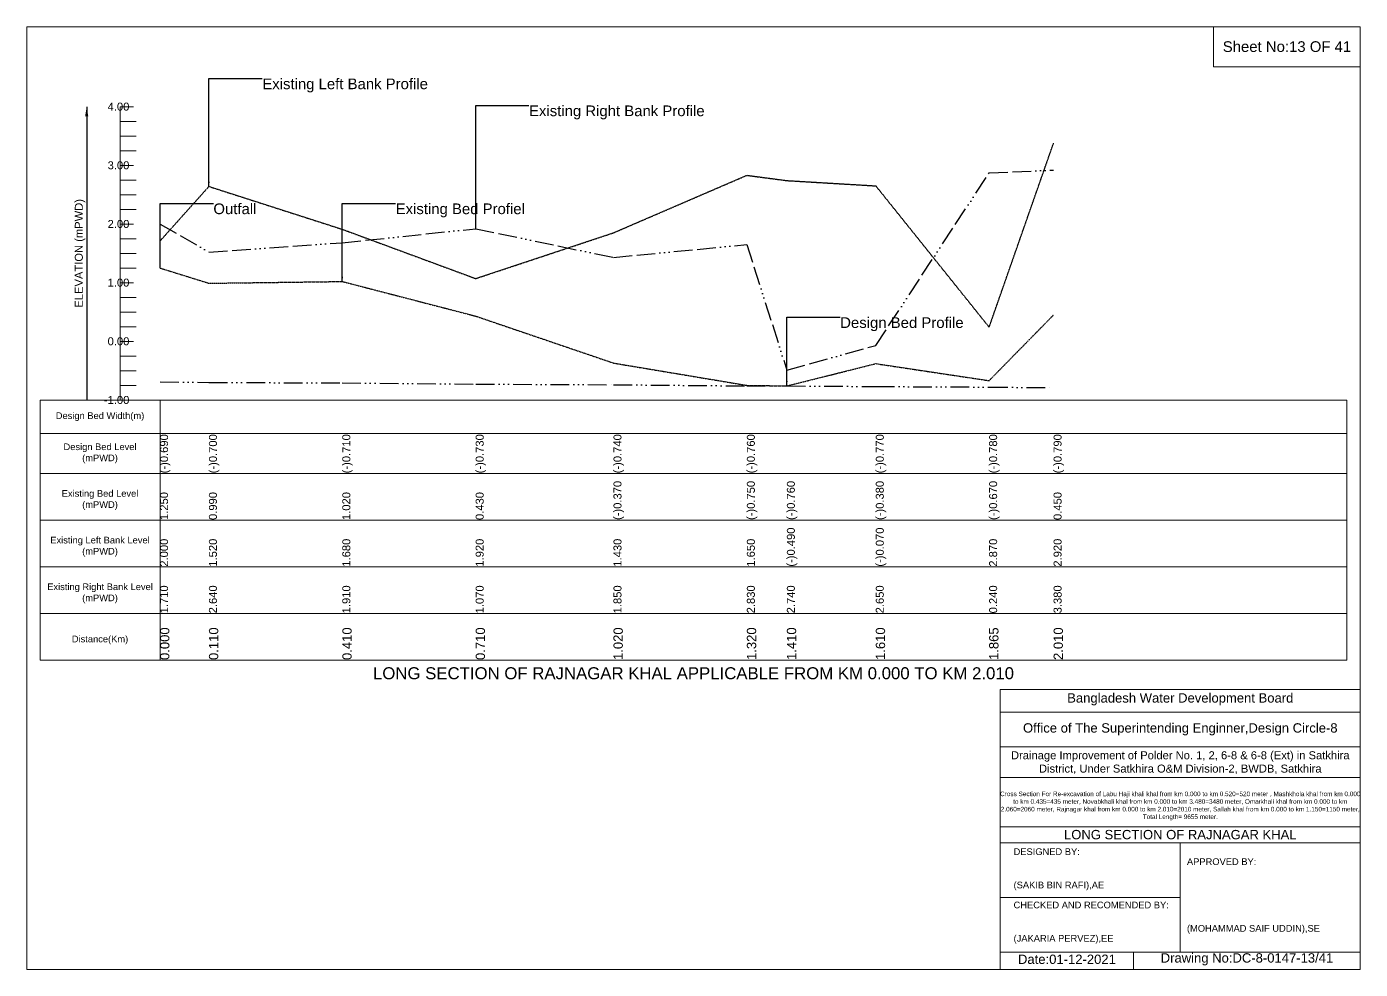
# Model space of a CAD drawing. Header units: inches. Extents: x 93000 to 506000, y -4242 to 0.
# Drawn here: x 220000 to 226000, y -4242 to 0 of the extents above; entities that cross this region are included whole.
import ezdxf

# ---------------------------------------------------------------- set-up
doc = ezdxf.new("R2010")
doc.units = ezdxf.units.IN
doc.header["$LTSCALE"] = 7
doc.header["$MEASUREMENT"] = 0
for name, pattern in [('ACAD_ISO14W100', [24, 12, -3, 0, -3, 0, -3, 0, -3]), ('ACAD_ISO15W100', [39, 12, -3, 12, -3, 0, -3, 0, -3, 0, -3]), ('DASHDOT2', [0.5, 0.25, -0.125, 0, -0.125]), ('DASHED2', [0.375, 0.25, -0.125])]:
    doc.linetypes.add(name, pattern=pattern)
for name, color, linetype, lineweight in [('Cross section Data Border', 7, 'Continuous', 9), ('Design Bed Level Long Section', 7, 'ACAD_ISO14W100', 25), ('Existing Bed Level for Long Section', 7, 'DASHDOT2', 25), ('Existing Left Bank of Long section', 7, 'DASHED2', 25), ('Existing Right Bank of Long Section', 7, 'ACAD_ISO15W100', 25), ('Long Section Border', 7, 'Continuous', 9), ('Long Section Labels', 7, 'Continuous', 9), ('Vscale for Long Section', 7, 'Continuous', 9)]:
    doc.layers.add(name, color=color, linetype=linetype, lineweight=lineweight)
doc.styles.get("Standard").update_dxf_attribs({"font": 'arial.ttf'})
doc.dimstyles.get("Standard").update_dxf_attribs({"dimtxt": 0.18, "dimasz": 0.18, "dimexe": 0.18, "dimexo": 0.0625, "dimgap": 0.09, "dimtad": 0, "dimtih": 1, "dimtoh": 1, "dimdec": 4, "dimzin": 0, "dimdsep": 46, "dimtxsty": 'Standard', "dimcen": 0.09, "dimadec": 0, "dimazin": 0, "dimtfac": 1, "dimtdec": 4, "dimtofl": 0, "dimtmove": 0, "dimatfit": 3, "dimfxl": 1, "dimtolj": 1, "dimtzin": 0, "dimarcsym": 0})

msp = doc.modelspace()

# ---------------------------------------------------------------- linework, layer by layer
at = {"layer": 'Cross section Data Border'}
for points in [[(220000, 0), (226000, 0), (226000, -4242), (220000, -4242)], [(225340, 0), (226000, 0), (226000, -180), (225340, -180)]]:
    msp.add_lwpolyline(points, close=True, dxfattribs=at)
for points in [[(224380, -4242), (224380, -2982), (226000, -2982)], [(224380, -3084), (226000, -3084)], [(224380, -3240), (226000, -3240)], [(224380, -3378), (226000, -3378)], [(224380, -3600), (226000, -3600)], [(224380, -3672), (226000, -3672)], [(225190, -3672), (225190, -4164)], [(224380, -3918), (225190, -3918)], [(224380, -4164), (226000, -4164)], [(224980, -4164), (224980, -4242)]]:
    msp.add_lwpolyline(points, dxfattribs=at)
at = {"layer": 'Design Bed Level Long Section'}
msp.add_lwpolyline([(220600, -1598.2), (220820, -1600.8), (221420, -1603.4), (222020, -1608.7), (222640, -1611.4), (223240, -1616.6), (223420, -1616.6), (223820, -1619.3), (224330, -1621.9), (224620, -1624.6)], dxfattribs=at)
at = {"layer": 'Existing Bed Level for Long Section'}
msp.add_lwpolyline([(220600, -1086), (220820, -1154.6), (221420, -1146.7), (222020, -1302.5), (222640, -1513.7), (223240, -1614), (223420, -1616.6), (223820, -1516.3), (224330, -1592.9), (224620, -1297.2)], dxfattribs=at)
at = {"layer": 'Existing Left Bank of Long section'}
msp.add_lwpolyline([(220600, -964.6), (220820, -719), (221420, -911.8), (222020, -1133.5), (222640, -927.6), (223240, -668.9), (223420, -692.6), (223820, -716.4), (224330, -1352.6), (224620, -523.7)], dxfattribs=at)
at = {"layer": 'Existing Right Bank of Long Section'}
msp.add_lwpolyline([(220600, -888), (220820, -1014.7), (221420, -972.5), (222020, -909.1), (222640, -1038.5), (223240, -980.4), (223420, -1545.4), (223820, -1434.5), (224330, -658.3), (224620, -645.1)], dxfattribs=at)
at = {"layer": 'Long Section Border'}
msp.add_lwpolyline([(220060, -1680), (225940, -1680), (225940, -2850), (220060, -2850)], close=True, dxfattribs=at)
for points in [[(220600, -1680), (220600, -2850)], [(220060, -1830), (225940, -1830)], [(220060, -2010), (225940, -2010)], [(220060, -2220), (225940, -2220)], [(220060, -2430), (225940, -2430)], [(220060, -2640), (225940, -2640)]]:
    msp.add_lwpolyline(points, dxfattribs=at)
at = {"layer": 'Vscale for Long Section'}
for points in [[(220420, -1680), (220420, -1416), (220420, -1152), (220420, -888), (220420, -624), (220420, -360)], [(220420, -360), (220480, -360)], [(220420, -426), (220492, -426)], [(220420, -492), (220492, -492)], [(220420, -558), (220492, -558)], [(220420, -624), (220480, -624)], [(220420, -690), (220492, -690)], [(220420, -756), (220492, -756)], [(220420, -822), (220492, -822)], [(220420, -888), (220480, -888)], [(220420, -954), (220492, -954)], [(220420, -1020), (220492, -1020)], [(220420, -1086), (220492, -1086)], [(220420, -1152), (220480, -1152)], [(220420, -1218), (220492, -1218)], [(220420, -1284), (220492, -1284)], [(220420, -1350), (220492, -1350)], [(220420, -1416), (220480, -1416)], [(220420, -1482), (220492, -1482)], [(220420, -1548), (220492, -1548)], [(220420, -1614), (220492, -1614)], [(220420, -1680), (220480, -1680)]]:
    msp.add_lwpolyline(points, dxfattribs=at)

# ---------------------------------------------------------------- texts
at = {"layer": 'Cross section Data Border', "attachment_point": 5}
for s, insert, char_height in [('Sheet No:13 OF 41', (225670, -90), 48), ('Bangladesh Water Development Board', (225190, -3027), 42), ('Office of The Superintending Enginner,Design Circle-8', (225190, -3162), 42)]:
    msp.add_mtext(s, dxfattribs=dict(at, insert=insert, char_height=char_height))
at = {"layer": 'Cross section Data Border'}
for s, insert, char_height, width, attachment_point in [('Drainage Improvement of Polder No. 1, 2, 6-8 & 6-8 (Ext) in Satkhira District, Under Satkhira O&M Division-2, BWDB, Satkhira', (225190, -3312), 36, 1680, 5), ('Cross Section For Re-excavation of Labu Haji khali khal from km 0.000 to km 0.520=520 meter , Mashkhola khal from km 0.000 to km 0.435=435 meter, Novabkhali khal from km 0.000 to km 3.480=3480 meter, Omarkhali khal from km 0.000 to km 2.060=2060 meter, Rajnagar khal from km 0.000 to km 2.010=2010 meter, Sallah khal from km 0.000 to km 1.150=1150 meter, Total Length= 9655 meter. ', (225190, -3507), 20.5611, 1620, 5), ('LONG SECTION OF RAJNAGAR KHAL', (225190, -3636), 42, 1680, 5), ('DESIGNED BY:^J^J^J(SAKIB BIN RAFI),AE', (224440, -3792), 30, 840, 4), ('APPROVED BY:^J^J^J^J^J^J(MOHAMMAD SAIF UDDIN),SE', (225220, -3912), 30, 840, 4), ('CHECKED AND RECOMENDED BY:^J^J^J(JAKARIA PERVEZ),EE', (224440, -4032), 30, 840, 4), ('Date:01-12-2021', (224680, -4197), 42, 840, 5), ('Drawing No:DC-8-0147-13/41', (225490, -4197), 42, 1320, 5)]:
    msp.add_mtext(s, dxfattribs=dict(at, insert=insert, char_height=char_height, width=width, attachment_point=attachment_point))
at = {"layer": 'Long Section Border', "attachment_point": 5}
for s, insert, char_height in [('Design Bed Width(m)', (220330, -1755), 30), ('Design Bed Level^J(mPWD)', (220330, -1920), 30), ('Existing Bed Level^J(mPWD)', (220330, -2130), 30), ('Existing Left Bank Level^J(mPWD)', (220330, -2340), 30), ('Existing Right Bank Level^J(mPWD)', (220330, -2550), 30), ('Distance(Km)', (220330, -2760), 30), ('LONG SECTION OF RAJNAGAR KHAL APPLICABLE FROM KM 0.000 TO KM 2.010', (223000, -2910), 54)]:
    msp.add_mtext(s, dxfattribs=dict(at, insert=insert, char_height=char_height))
at = {"layer": 'Long Section Labels', "char_height": 48, "attachment_point": 1}
for s, insert in [('Existing Left Bank Profile', (221060, -233.3)), ('Existing Right Bank Profile', (222260, -354.7)), ('Outfall', (220840, -795.6)), ('Existing Bed Profiel', (221660, -795.6)), ('Design Bed Profile', (223660, -1307.8))]:
    msp.add_mtext(s, dxfattribs=dict(at, insert=insert))
at = {"layer": 'Vscale for Long Section', "char_height": 36, "attachment_point": 6}
for s, insert in [('4.00', (220462, -360)), ('3.00', (220462, -624)), ('2.00', (220462, -888)), ('1.00', (220462, -1152)), ('0.00', (220462, -1416)), ('-1.00', (220462, -1680))]:
    msp.add_mtext(s, dxfattribs=dict(at, insert=insert))
at = {"layer": 'Vscale for Long Section', "rotation": 90}
for s, insert, char_height, attachment_point in [('ELEVATION (mPWD)', (220240, -1020), 36, 5), ('(-)0.690', (220600, -2010), 36, 1), ('(-)0.700', (220820, -2010), 36, 1), ('(-)0.710', (221420, -2010), 36, 1), ('(-)0.730', (222020, -2010), 36, 1), ('(-)0.740', (222640, -2010), 36, 1), ('(-)0.760', (223240, -2010), 36, 1), ('(-)0.760', (223240, -2010), 36, 1), ('(-)0.770', (223820, -2010), 36, 1), ('(-)0.780', (224330, -2010), 36, 1), ('(-)0.790', (224620, -2010), 36, 1), ('1.250', (220600, -2220), 36, 1), ('0.990', (220820, -2220), 36, 1), ('1.020', (221420, -2220), 36, 1), ('0.430', (222020, -2220), 36, 1), ('(-)0.370', (222640, -2220), 36, 1), ('(-)0.750', (223240, -2220), 36, 1), ('(-)0.760', (223420, -2220), 36, 1), ('(-)0.380', (223820, -2220), 36, 1), ('(-)0.670', (224330, -2220), 36, 1), ('0.450', (224620, -2220), 36, 1), ('(-)0.490', (223420, -2430), 36, 1), ('(-)0.070', (223820, -2430), 36, 1), ('2.000', (220600, -2430), 36, 1), ('1.520', (220820, -2430), 36, 1), ('1.680', (221420, -2430), 36, 1), ('1.920', (222020, -2430), 36, 1), ('1.430', (222640, -2430), 36, 1), ('1.650', (223240, -2430), 36, 1), ('2.870', (224330, -2430), 36, 1), ('2.920', (224620, -2430), 36, 1), ('1.710', (220600, -2640), 36, 1), ('2.640', (220820, -2640), 36, 1), ('1.910', (221420, -2640), 36, 1), ('1.070', (222020, -2640), 36, 1), ('1.850', (222640, -2640), 36, 1), ('2.830', (223240, -2640), 36, 1), ('2.740', (223420, -2640), 36, 1), ('2.650', (223820, -2640), 36, 1), ('0.240', (224330, -2640), 36, 1), ('3.380', (224620, -2640), 36, 1), ('0.000', (220600, -2850), 42, 1), ('0.110', (220820, -2850), 42, 1), ('0.410', (221420, -2850), 42, 1), ('0.710', (222020, -2850), 42, 1), ('1.020', (222640, -2850), 42, 1), ('1.320', (223240, -2850), 42, 1), ('1.410', (223420, -2850), 42, 1), ('1.610', (223820, -2850), 42, 1), ('1.865', (224330, -2850), 42, 1), ('2.010', (224620, -2850), 42, 1)]:
    msp.add_mtext(s, dxfattribs=dict(at, insert=insert, char_height=char_height, attachment_point=attachment_point))

# ---------------------------------------------------------------- leaders
at = {"layer": 'Long Section Labels', "annotation_type": 0, "has_hookline": 1, "hookline_direction": 0}
for points, text_width in [([(220820, -719), (220820, -233.3), (221059.9, -233.3)], 737.4), ([(222020, -909.1), (222020, -354.7), (222259.9, -354.7)], 782), ([(220600, -1086), (220600, -795.6), (220839.9, -795.6)], 185.8), ([(221420, -1146.7), (221420, -795.6), (221659.9, -795.6)], 571.4), ([(223420, -1616.6), (223420, -1307.8), (223659.9, -1307.8)], 547.4)]:
    msp.add_leader(points, dimstyle='Standard', override={"dimasz": 21.6}, dxfattribs=dict(at, text_width=text_width))
at = {"layer": 'Vscale for Long Section'}
msp.add_leader([(220270, -360), (220270, -1680)], dimstyle='Standard', override={"dimasz": 43.2}, dxfattribs=at)

doc.saveas('drawing.dxf')
